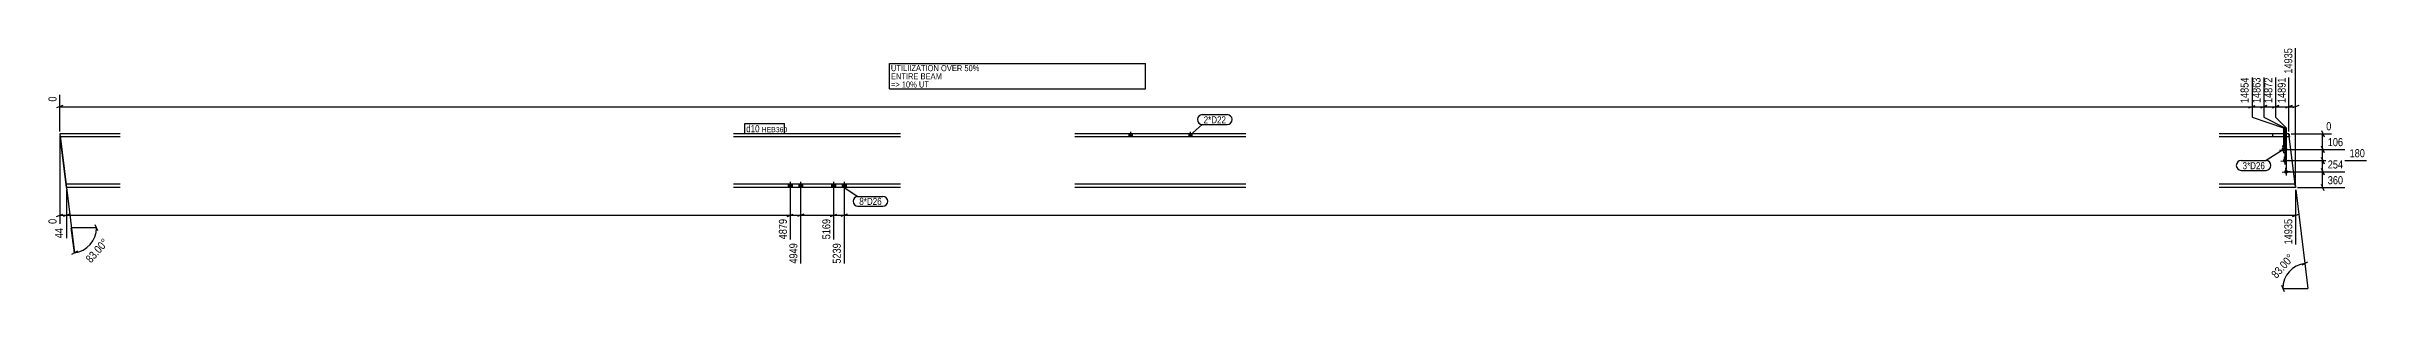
# Model space of a CAD drawing. Header units: millimetres. Extents: x 31 to 39751, y 31 to 1677.
# Drawn here: x 24253 to 39751, y 42 to 1677 of the extents above; entities that cross this region are included whole.
import ezdxf

# ---------------------------------------------------------------- set-up
doc = ezdxf.new("R2010")
doc.units = ezdxf.units.MM
doc.linetypes.add('DXK_LINE_DOT2', pattern=[3.9198, 1.9599, -1.9599])
for name, color, linetype in [('MÅLSÆTNING', 7, 'Continuous'), ('STÅL', 7, 'Continuous'), ('TEKST', 7, 'Continuous')]:
    doc.layers.add(name, color=color, linetype=linetype)
doc.styles.add('Arial Narrow', font='ARIALN.TTF', dxfattribs={"height": 0.2})

msp = doc.modelspace()

# ---------------------------------------------------------------- hatches: boundary and pattern name
at = {"layer": 'STÅL', "linetype": 'Continuous'}
for points in [[(31483, 1073), (31505, 1073), (31505, 1095), (31483, 1095)], [(31883, 1073), (31905, 1073), (31905, 1095), (31883, 1095)], [(39183, 988, -1), (39209, 991, -1)], [(39192, 914, -1), (39218, 917, -1)], [(39201, 839, -1), (39227, 842, -1)], [(29208, 735), (29234, 735), (29234, 758), (29208, 758)], [(29208, 735), (29234, 735), (29234, 758), (29208, 758)], [(29278, 735), (29304, 735), (29304, 758), (29278, 758)], [(29278, 735), (29304, 735), (29304, 758), (29278, 758)], [(29498, 735), (29524, 735), (29524, 758), (29498, 758)], [(29498, 735), (29524, 735), (29524, 758), (29498, 758)], [(29568, 735), (29594, 735), (29594, 758), (29568, 758)], [(29568, 735), (29594, 735), (29594, 758), (29568, 758)]]:
    msp.add_hatch(color=3, dxfattribs=at).paths.add_polyline_path(points)

# ---------------------------------------------------------------- linework, layer by layer
at = {"layer": 'MÅLSÆTNING', "color": 7, "linetype": 'Continuous'}
for p, q in [((39277, 749), (39277, 1665)), ((39065, 1469), (39065, 1205)), ((39233, 1109), (39233, 1469)), ((24363, 1283), (24321, 1267)), ((24342, 1109), (24342, 1353)), ((39123, 1267), (39165, 1283)), ((39144, 1275), (39233, 1275)), ((39212, 1267), (39254, 1283)), ((39254, 1283), (39212, 1267)), ((39233, 1275), (39277, 1275)), ((39298, 1283), (39256, 1267)), ((38986, 1205), (39196, 1135)), ((38986, 1205), (39196, 1135)), ((39065, 1205), (39205, 1135)), ((39065, 1205), (39205, 1135)), ((39144, 1205), (39214, 1135)), ((39144, 1205), (39214, 1135)), ((39196, 1135), (39196, 1004)), ((39196, 1135), (39196, 1004)), ((39205, 1135), (39205, 929)), ((39205, 1135), (39205, 929)), ((39214, 1135), (39214, 855)), ((39214, 1135), (39214, 855)), ((24342, 1081), (24342, 493)), ((39210, 990), (39605, 990)), ((39450, 1011), (39467, 969)), ((39467, 894), (39450, 936)), ((39458, 915), (39458, 990)), ((39219, 915), (39750, 915)), ((39219, 915), (39750, 915)), ((39228, 841), (39605, 841)), ((39228, 841), (39605, 841)), ((39467, 820), (39450, 862)), ((39450, 862), (39467, 820)), ((39458, 841), (39458, 915)), ((39458, 735), (39458, 841)), ((24386, 721), (24386, 397)), ((29221, 677), (29221, 390)), ((29291, 677), (29291, 228)), ((29291, 677), (29291, 228)), ((29511, 677), (29511, 390)), ((29581, 677), (29581, 228)), ((29581, 677), (29581, 228)), ((39279, 721), (39339, 230)), ((39291, 735), (39605, 735)), ((39467, 714), (39450, 756)), ((24321, 542), (24363, 559)), ((24342, 551), (24386, 551)), ((24407, 559), (24365, 542)), ((24596, 446), (24579, 488)), ((29200, 542), (29242, 559)), ((29200, 542), (29242, 559)), ((29221, 551), (29291, 551)), ((29312, 559), (29270, 542)), ((29312, 559), (29270, 542)), ((29291, 551), (29511, 551)), ((29490, 542), (29532, 559)), ((29490, 542), (29532, 559)), ((29511, 551), (29581, 551)), ((29602, 559), (29560, 542)), ((29602, 559), (29560, 542)), ((29581, 551), (39277, 551)), ((39256, 542), (39298, 559)), ((39320, 219), (39359, 241)), ((39339, 230), (39360, 63)), ((39184, 84), (39200, 42)), ((39192, 63), (39360, 63))]:
    msp.add_line(p, q, dxfattribs=at)
msp.add_arc((39360, 63), 168, 96.9998, 180, dxfattribs=at)
at = {"layer": 'STÅL', "color": 2, "linetype": 'Continuous'}
for p, q in [((24746, 1095), (24342, 1095)), ((24342, 1095), (24345, 1073)), ((29959, 1095), (28843, 1095)), ((32265, 1095), (31123, 1095)), ((39233, 1095), (38766, 1095)), ((39275, 758), (39233, 1095)), ((24746, 1073), (24345, 1073)), ((24382, 774), (24345, 1073)), ((29959, 1073), (28843, 1073)), ((32265, 1073), (31123, 1073)), ((39236, 1073), (38766, 1073)), ((24386, 735), (24382, 774)), ((24746, 758), (24384, 758)), ((24746, 735), (24386, 735)), ((29959, 758), (28843, 758)), ((29959, 735), (28843, 735)), ((32265, 758), (31123, 758)), ((32265, 735), (31123, 735)), ((39275, 758), (38766, 758)), ((39277, 735), (38766, 735)), ((39277, 735), (39275, 758))]:
    msp.add_line(p, q, dxfattribs=at)
at = {"layer": 'STÅL', "color": 3, "linetype": 'Continuous'}
for p, q in [((31483, 1095), (31483, 1073)), ((31494, 1108), (31494, 1073)), ((31505, 1095), (31505, 1073)), ((31883, 1095), (31883, 1073)), ((31894, 1108), (31894, 1073)), ((31905, 1095), (31905, 1073)), ((39170, 986), (39222, 993)), ((39199, 964), (39193, 1015)), ((39208, 889), (39202, 941)), ((39179, 912), (39231, 918)), ((39188, 838), (39240, 844)), ((39217, 815), (39211, 867)), ((29208, 758), (29208, 735)), ((29208, 758), (29208, 735)), ((29221, 773), (29221, 668)), ((29221, 773), (29221, 668)), ((29234, 758), (29234, 735)), ((29234, 758), (29234, 735)), ((29278, 758), (29278, 735)), ((29278, 758), (29278, 735)), ((29291, 773), (29291, 668)), ((29291, 773), (29291, 668)), ((29304, 758), (29304, 735)), ((29304, 758), (29304, 735)), ((29498, 758), (29498, 735)), ((29498, 758), (29498, 735)), ((29511, 773), (29511, 668)), ((29511, 773), (29511, 668)), ((29524, 758), (29524, 735)), ((29524, 758), (29524, 735)), ((29568, 758), (29568, 735)), ((29568, 758), (29568, 735)), ((29581, 773), (29581, 668)), ((29581, 773), (29581, 668)), ((29594, 758), (29594, 735)), ((29594, 758), (29594, 735))]:
    msp.add_line(p, q, dxfattribs=at)
at = {"layer": 'STÅL', "color": 7, "linetype": 'DXK_LINE_DOT2'}
for p, q in [((39126, 1073), (39126, 1095)), ((39233, 1095), (39236, 1073)), ((39275, 758), (39277, 735))]:
    msp.add_line(p, q, dxfattribs=at)

# ---------------------------------------------------------------- wipeouts: each hides what was drawn before it
at = {"color": 0, "linetype": 'Continuous'}
msp.add_wipeout([(31276, 1403), (31276, 1445), (29894, 1445), (29894, 1403)], dxfattribs=at).dxf.layer = 'TEKST'
at = {"color": 0}
msp.add_wipeout([(39072, 858), (39072, 907), (38923, 907), (38923, 858)], dxfattribs=at).dxf.layer = 'TEKST'

# ---------------------------------------------------------------- next in the draw order: wipeouts: each hides what was drawn before it
at = {"color": 0, "linetype": 'Continuous'}
for points, layer in [([(39266, 1677), (39188, 1677), (39188, 1484), (39266, 1484)], 'MÅLSÆTNING'), ([(39606, 1001), (39606, 1079), (39481, 1079), (39481, 1001)], 'MÅLSÆTNING'), ([(24375, 476), (24297, 476), (24297, 386), (24375, 386)], 'MÅLSÆTNING'), ([(29280, 376), (29202, 376), (29202, 217), (29280, 217)], 'MÅLSÆTNING'), ([(29570, 376), (29492, 376), (29492, 217), (29570, 217)], 'MÅLSÆTNING'), ([(31356, 1458), (31356, 1500), (29894, 1500), (29894, 1458)], 'TEKST')]:
    msp.add_wipeout(points, dxfattribs=at).dxf.layer = layer
at = {"color": 0}
for points, layer in [([(39287, 265), (39228, 317), (39092, 163), (39151, 111)], 'MÅLSÆTNING'), ([(29017, 1105), (29017, 1154), (28927, 1154), (28927, 1105)], 'TEKST'), ([(39072, 858), (39072, 907), (38923, 907), (38923, 858)], 'TEKST'), ([(29832, 620), (29832, 669), (29683, 669), (29683, 620)], 'TEKST')]:
    msp.add_wipeout(points, dxfattribs=at).dxf.layer = layer

# ---------------------------------------------------------------- next in the draw order: linework, layer by layer
at = {"layer": 'MÅLSÆTNING', "color": 7, "linetype": 'Continuous'}
for p, q in [((39144, 1469), (39144, 1205)), ((39233, 1109), (39233, 1469)), ((39247, 1095), (39516, 1095)), ((39450, 1116), (39467, 1074)), ((39458, 990), (39458, 1095)), ((39210, 990), (39605, 990)), ((39467, 969), (39450, 1011)), ((39450, 936), (39467, 894)), ((29221, 677), (29221, 390)), ((29511, 677), (29511, 390)), ((39277, 721), (39277, 356)), ((24587, 467), (24419, 467)), ((24440, 300), (24419, 467)), ((24460, 311), (24420, 289))]:
    msp.add_line(p, q, dxfattribs=at)
msp.add_arc((24419, 467), 168, 277, 360, dxfattribs=at)
at = {"layer": 'TEKST', "color": 7, "linetype": 'Continuous'}
for p, q in [((29885, 1395), (31594, 1395)), ((39196, 990), (39080, 915)), ((38914, 915), (39080, 915)), ((38914, 850), (39080, 850))]:
    msp.add_line(p, q, dxfattribs=at)
for centre, start, end in [((38914, 883), 90, 270), ((39080, 883), 270, 90)]:
    msp.add_arc(centre, 32.9, start, end, dxfattribs=at)

# ---------------------------------------------------------------- next in the draw order: texts
at = {"layer": 'MÅLSÆTNING', "color": 3, "linetype": 'Continuous', "style": 'Arial Narrow'}
for s, p in [('14935', (39255, 1495)), ('4949', (29269, 228)), ('5239', (29559, 228))]:
    msp.add_text(s, height=53.4, rotation=90.0002, dxfattribs=at).set_placement(p)
msp.add_text('106', height=53.4, dxfattribs=at).set_placement((39492, 1012))
at = {"layer": 'MÅLSÆTNING', "color": 3, "style": 'Arial Narrow'}
msp.add_text('83.00°', height=53.4, rotation=48.5009, dxfattribs=at).set_placement((39150, 126))
at = {"layer": 'TEKST', "color": 3, "style": 'Arial Narrow'}
msp.add_text('3*D26', height=46.8, dxfattribs=at).set_placement((38923, 858))

# ---------------------------------------------------------------- next in the draw order: wipeouts: each hides what was drawn before it
at = {"color": 0, "linetype": 'Continuous'}
for points, layer in [([(24331, 538), (24253, 538), (24253, 481), (24331, 481)], 'MÅLSÆTNING'), ([(31586, 1512), (31586, 1554), (29894, 1554), (29894, 1512)], 'TEKST')]:
    msp.add_wipeout(points, dxfattribs=at).dxf.layer = layer
at = {"color": 0}
for points in [[(29017, 1105), (29017, 1154), (28927, 1154), (28927, 1105)], [(29832, 620), (29832, 669), (29683, 669), (29683, 620)]]:
    msp.add_wipeout(points, dxfattribs=at).dxf.layer = 'TEKST'

# ---------------------------------------------------------------- next in the draw order: linework, layer by layer
at = {"layer": 'MÅLSÆTNING', "color": 7, "linetype": 'Continuous'}
for p, q in [((24344, 1081), (24440, 300)), ((24386, 721), (24386, 397)), ((24407, 559), (24365, 542)), ((24386, 551), (29221, 551))]:
    msp.add_line(p, q, dxfattribs=at)
at = {"layer": 'TEKST', "color": 7, "linetype": 'Continuous'}
for p, q in [((29885, 1563), (31594, 1563)), ((29885, 1395), (29885, 1563)), ((31594, 1395), (31594, 1563)), ((28919, 1097), (28919, 1162)), ((29581, 736), (29674, 677)), ((29674, 677), (29840, 677)), ((29674, 611), (29840, 611))]:
    msp.add_line(p, q, dxfattribs=at)
for centre, start, end in [((29674, 644), 90, 270), ((29840, 644), 270, 90)]:
    msp.add_arc(centre, 32.9, start, end, dxfattribs=at)

# ---------------------------------------------------------------- next in the draw order: texts
at = {"layer": 'MÅLSÆTNING', "color": 3, "linetype": 'Continuous', "style": 'Arial Narrow'}
for s, p in [('0', (24320, 493)), ('44', (24364, 397))]:
    msp.add_text(s, height=53.4, rotation=90.0002, dxfattribs=at).set_placement(p)
at = {"layer": 'TEKST', "color": 3, "linetype": 'Continuous', "style": 'Arial Narrow'}
for s, height, p in [('UTILIIZATION OVER 50%', 40.09, (29894, 1512)), ('=> 10% UT', 40.1, (29894, 1403)), ('ENTIRE BEAM', 40.09, (29894, 1458))]:
    msp.add_text(s, height=height, dxfattribs=at).set_placement(p)
at = {"layer": 'TEKST', "color": 3, "style": 'Arial Narrow'}
msp.add_text('8*D26', height=46.8, dxfattribs=at).set_placement((29683, 620))

# ---------------------------------------------------------------- next in the draw order: wipeouts: each hides what was drawn before it
at = {"color": 0, "linetype": 'Continuous'}
for points in [[(39222, 1481), (39144, 1481), (39144, 1288), (39222, 1288)], [(39527, 1106), (39527, 1185), (39471, 1185), (39471, 1106)], [(39751, 926), (39751, 1005), (39627, 1005), (39627, 926)], [(29500, 538), (29422, 538), (29422, 379), (29500, 379)], [(39266, 538), (39188, 538), (39188, 345), (39266, 345)]]:
    msp.add_wipeout(points, dxfattribs=at).dxf.layer = 'MÅLSÆTNING'
at = {"color": 0}
msp.add_wipeout([(29174, 1105), (29174, 1140), (29031, 1140), (29031, 1105)], dxfattribs=at).dxf.layer = 'TEKST'

# ---------------------------------------------------------------- next in the draw order: linework, layer by layer
at = {"layer": 'MÅLSÆTNING', "color": 7, "linetype": 'Continuous'}
for p, q in [((39144, 1469), (39144, 1205)), ((39044, 1267), (39086, 1283)), ((39065, 1275), (39144, 1275)), ((39165, 1283), (39123, 1267))]:
    msp.add_line(p, q, dxfattribs=at)

# ---------------------------------------------------------------- next in the draw order: texts
at = {"layer": 'MÅLSÆTNING', "color": 3, "linetype": 'Continuous', "style": 'Arial Narrow'}
for s, p in [('14891', (39211, 1299)), ('5169', (29489, 390)), ('14935', (39255, 356))]:
    msp.add_text(s, height=53.4, rotation=90.0002, dxfattribs=at).set_placement(p)
for s, p in [('0', (39482, 1118)), ('180', (39638, 938))]:
    msp.add_text(s, height=53.4, dxfattribs=at).set_placement(p)

# ---------------------------------------------------------------- next in the draw order: wipeouts: each hides what was drawn before it
at = {"color": 0, "linetype": 'Continuous'}
msp.add_wipeout([(29210, 538), (29132, 538), (29132, 379), (29210, 379)], dxfattribs=at).dxf.layer = 'MÅLSÆTNING'
at = {"color": 0}
for points, layer in [([(24687, 367), (24629, 419), (24492, 265), (24551, 213)], 'MÅLSÆTNING'), ([(29174, 1105), (29174, 1140), (29031, 1140), (29031, 1105)], 'TEKST')]:
    msp.add_wipeout(points, dxfattribs=at).dxf.layer = layer

# ---------------------------------------------------------------- next in the draw order: linework, layer by layer
at = {"layer": 'TEKST', "color": 7, "linetype": 'Continuous'}
for p, q in [((28919, 1162), (29183, 1162)), ((28919, 1097), (29183, 1097)), ((29183, 1097), (29183, 1162))]:
    msp.add_line(p, q, dxfattribs=at)

# ---------------------------------------------------------------- next in the draw order: texts
at = {"layer": 'MÅLSÆTNING', "color": 3, "linetype": 'Continuous', "style": 'Arial Narrow'}
msp.add_text('4879', height=53.4, rotation=90.0002, dxfattribs=at).set_placement((29199, 390))
at = {"layer": 'MÅLSÆTNING', "color": 3, "style": 'Arial Narrow'}
msp.add_text('83.00°', height=53.4, rotation=48.5009, dxfattribs=at).set_placement((24550, 229))
at = {"layer": 'TEKST', "color": 3, "style": 'Arial Narrow'}
for s, height, p in [('d10', 46.8, (28927, 1105)), ('HEB360', 33.4, (29031, 1105))]:
    msp.add_text(s, height=height, dxfattribs=at).set_placement(p)

# ---------------------------------------------------------------- next in the draw order: wipeouts: each hides what was drawn before it
at = {"color": 0, "linetype": 'Continuous'}
for points in [[(39133, 1481), (39054, 1481), (39054, 1288), (39133, 1288)], [(39606, 852), (39606, 930), (39481, 930), (39481, 852)]]:
    msp.add_wipeout(points, dxfattribs=at).dxf.layer = 'MÅLSÆTNING'

# ---------------------------------------------------------------- next in the draw order: linework, layer by layer
at = {"layer": 'MÅLSÆTNING', "color": 7, "linetype": 'Continuous'}
for p, q in [((38986, 1469), (38986, 1205)), ((39065, 1469), (39065, 1205)), ((38965, 1267), (39007, 1283)), ((38986, 1275), (39065, 1275)), ((39086, 1283), (39044, 1267))]:
    msp.add_line(p, q, dxfattribs=at)

# ---------------------------------------------------------------- next in the draw order: texts
at = {"layer": 'MÅLSÆTNING', "color": 3, "linetype": 'Continuous', "style": 'Arial Narrow'}
msp.add_text('14872', height=53.4, rotation=90.0002, dxfattribs=at).set_placement((39122, 1299))

# ---------------------------------------------------------------- next in the draw order: wipeouts: each hides what was drawn before it
at = {"color": 0, "linetype": 'Continuous'}
msp.add_wipeout([(39606, 746), (39606, 825), (39481, 825), (39481, 746)], dxfattribs=at).dxf.layer = 'MÅLSÆTNING'

# ---------------------------------------------------------------- next in the draw order: texts
at = {"layer": 'MÅLSÆTNING', "color": 3, "linetype": 'Continuous', "style": 'Arial Narrow'}
for s, p in [('254', (39492, 863)), ('360', (39492, 758))]:
    msp.add_text(s, height=53.4, dxfattribs=at).set_placement(p)

# ---------------------------------------------------------------- next in the draw order: wipeouts: each hides what was drawn before it
at = {"color": 0, "linetype": 'Continuous'}
msp.add_wipeout([(39054, 1481), (38975, 1481), (38975, 1288), (39054, 1288)], dxfattribs=at).dxf.layer = 'MÅLSÆTNING'

# ---------------------------------------------------------------- next in the draw order: linework, layer by layer
at = {"layer": 'MÅLSÆTNING', "color": 7, "linetype": 'Continuous'}
for p, q in [((38986, 1469), (38986, 1205)), ((24342, 1275), (38986, 1275)), ((38965, 1267), (39007, 1283))]:
    msp.add_line(p, q, dxfattribs=at)

# ---------------------------------------------------------------- next in the draw order: texts
at = {"layer": 'MÅLSÆTNING', "color": 3, "linetype": 'Continuous', "style": 'Arial Narrow'}
msp.add_text('14863', height=53.4, rotation=90.0002, dxfattribs=at).set_placement((39043, 1299))

# ---------------------------------------------------------------- next in the draw order: wipeouts: each hides what was drawn before it
at = {"color": 0, "linetype": 'Continuous'}
for points in [[(38975, 1481), (38896, 1481), (38896, 1288), (38975, 1288)], [(24331, 1354), (24253, 1354), (24253, 1298), (24331, 1298)]]:
    msp.add_wipeout(points, dxfattribs=at).dxf.layer = 'MÅLSÆTNING'
at = {"color": 0}
msp.add_wipeout([(32132, 1164), (32132, 1213), (31983, 1213), (31983, 1164)], dxfattribs=at).dxf.layer = 'TEKST'

# ---------------------------------------------------------------- next in the draw order: texts
at = {"layer": 'MÅLSÆTNING', "color": 3, "linetype": 'Continuous', "style": 'Arial Narrow'}
for s, p in [('14854', (38963, 1299)), ('0', (24320, 1309))]:
    msp.add_text(s, height=53.4, rotation=90.0002, dxfattribs=at).set_placement(p)

# ---------------------------------------------------------------- next in the draw order: wipeouts: each hides what was drawn before it
at = {"color": 0}
msp.add_wipeout([(32132, 1164), (32132, 1213), (31983, 1213), (31983, 1164)], dxfattribs=at).dxf.layer = 'TEKST'

# ---------------------------------------------------------------- next in the draw order: linework, layer by layer
at = {"layer": 'TEKST', "color": 7, "linetype": 'Continuous'}
for p, q in [((31894, 1084), (31974, 1156)), ((31974, 1222), (32140, 1222)), ((31974, 1156), (32140, 1156))]:
    msp.add_line(p, q, dxfattribs=at)
for centre, start, end in [((31974, 1189), 90, 270), ((32140, 1189), 270, 90)]:
    msp.add_arc(centre, 32.9, start, end, dxfattribs=at)

# ---------------------------------------------------------------- next in the draw order: texts
at = {"layer": 'TEKST', "color": 3, "style": 'Arial Narrow'}
msp.add_text('2*D22', height=46.8, dxfattribs=at).set_placement((31983, 1164))

doc.saveas('drawing.dxf')
